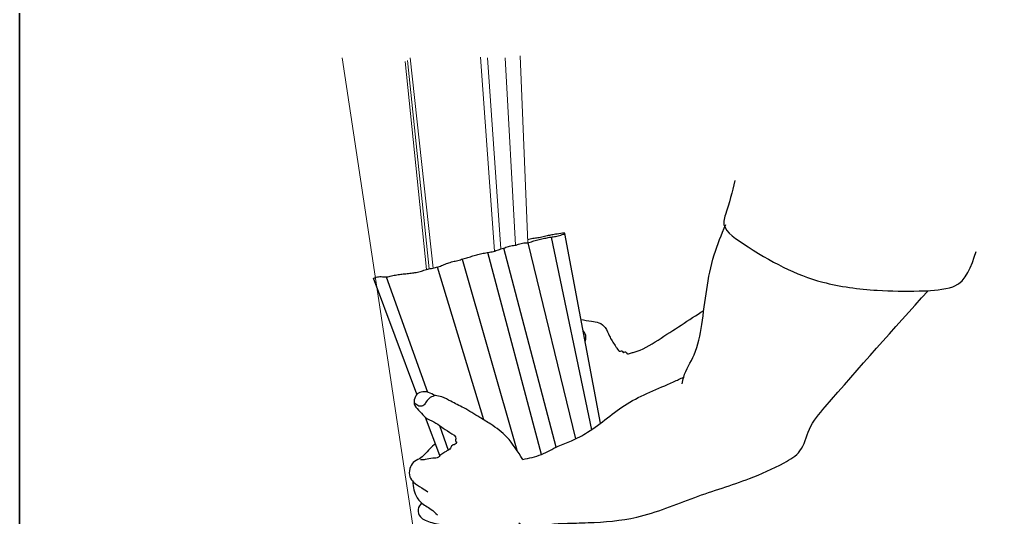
# Model space of a CAD drawing. Header units: inches. Extents: x -9 to 49, y -7 to 10.3.
# Drawn here: x 36.312 to 40.375, y 2.943 to 5.021 of the extents above; entities that cross this region are included whole.
import ezdxf

# ---------------------------------------------------------------- set-up
doc = ezdxf.new("R2010")
doc.units = ezdxf.units.IN
doc.header["$MEASUREMENT"] = 0
for name, color, linetype in [('A-Anno-Titl-Otln', 7, 'Continuous'), ('A-LINE-HVY', 7, 'Continuous'), ('A-LINE-LIGHT', 7, 'Continuous'), ('A-LINE-SCREEN', 7, 'Continuous')]:
    doc.layers.add(name, color=color, linetype=linetype)

# ---------------------------------------------------------------- blocks, each defined once
blk = doc.blocks.new('block 125')
at = {"layer": 'A-LINE-SCREEN', "color": 8, "lineweight": 25}
blk.add_open_spline([(38.411, 3.1851), (38.3908, 3.2179), (38.3706, 3.2508), (38.3445, 3.2784), (38.3247, 3.2992), (38.3016, 3.3171), (38.2773, 3.3327), (38.2624, 3.3423), (38.2471, 3.351), (38.2319, 3.3602), (38.2096, 3.3737), (38.1878, 3.3882), (38.1648, 3.4004), (38.1471, 3.4099), (38.1288, 3.418), (38.1111, 3.4279), (38.099, 3.4347), (38.0872, 3.4422), (38.074, 3.4458), (38.0648, 3.4483), (38.0549, 3.4489), (38.0459, 3.4522), (38.0365, 3.4557), (38.028, 3.4621), (38.0186, 3.4651), (38.013, 3.4668), (38.0071, 3.4673), (38.001, 3.4674), (37.9922, 3.4676), (37.983, 3.4667), (37.9758, 3.4624), (37.9685, 3.458), (37.9634, 3.45), (37.9605, 3.4413), (37.957, 3.431), (37.9568, 3.4196), (37.9608, 3.4105), (37.9651, 3.4007), (37.9743, 3.3935), (37.9821, 3.3853), (37.9904, 3.3766), (37.997, 3.3668), (38.0061, 3.3597), (38.0161, 3.3519), (38.029, 3.3474), (38.0402, 3.3418), (38.0632, 3.3301), (38.0791, 3.3135), (38.1063, 3.2981), (38.1189, 3.291), (38.1338, 3.2841), (38.1315, 3.2717), (38.131, 3.2685), (38.1293, 3.265), (38.1307, 3.2625), (38.1316, 3.261), (38.1335, 3.2598), (38.1343, 3.2585), (38.1366, 3.2546), (38.1303, 3.249), (38.1247, 3.2468), (38.1214, 3.2456), (38.1184, 3.2455), (38.1163, 3.244), (38.113, 3.2417), (38.112, 3.2358), (38.1095, 3.2316), (38.1063, 3.2263), (38.1005, 3.2237), (38.0951, 3.2208), (38.0905, 3.2184), (38.0862, 3.2158), (38.0819, 3.2132), (38.076, 3.2098), (38.0701, 3.2064), (38.0653, 3.2014), (38.0632, 3.1991), (38.0613, 3.1966), (38.059, 3.1948), (38.0529, 3.1901), (38.0438, 3.1909), (38.0354, 3.1903), (38.0244, 3.1894), (38.0148, 3.186), (38.0045, 3.1847), (37.9981, 3.1839), (37.9915, 3.1839), (37.9849, 3.1839)], degree=3, knots=[0, 0, 0, 0, 1, 1, 1, 2, 2, 2, 3, 3, 3, 4, 4, 4, 5, 5, 5, 6, 6, 6, 7, 7, 7, 8, 8, 8, 9, 9, 9, 10, 10, 10, 11, 11, 11, 12, 12, 12, 13, 13, 13, 14, 14, 14, 15, 15, 15, 16, 16, 16, 17, 17, 17, 18, 18, 18, 19, 19, 19, 20, 20, 20, 21, 21, 21, 22, 22, 22, 23, 23, 23, 24, 24, 24, 25, 25, 25, 26, 26, 26, 27, 27, 27, 28, 28, 28, 29, 29, 29, 29], dxfattribs=at)
blk = doc.blocks.new('block 126')
at = {"layer": 'A-LINE-SCREEN', "color": 8, "lineweight": 25}
blk.add_open_spline([(38.0467, 3.2512), (38.0391, 3.2439), (38.0314, 3.2366), (38.0241, 3.2291), (38.0166, 3.2214), (38.0093, 3.2134), (38.0016, 3.2058), (37.9949, 3.1993), (37.988, 3.193), (37.9799, 3.1881), (37.9711, 3.1828), (37.9609, 3.179), (37.9538, 3.1721), (37.9472, 3.1656), (37.9431, 3.1564), (37.9406, 3.1468), (37.9376, 3.1355), (37.9367, 3.1236), (37.9402, 3.1131), (37.943, 3.1044), (37.9487, 3.0966), (37.9554, 3.0902), (37.9655, 3.0804), (37.9777, 3.0737), (37.9896, 3.0665), (37.9984, 3.0611), (38.007, 3.0554), (38.0157, 3.0496)], degree=3, knots=[0, 0, 0, 0, 1, 1, 1, 2, 2, 2, 3, 3, 3, 4, 4, 4, 5, 5, 5, 6, 6, 6, 7, 7, 7, 8, 8, 8, 9, 9, 9, 9], dxfattribs=at)
blk = doc.blocks.new('block 127')
at = {"layer": 'A-LINE-SCREEN', "color": 8, "lineweight": 25}
blk.add_open_spline([(37.9525, 3.0932), (37.9533, 3.0816), (37.954, 3.0701), (37.9566, 3.0589), (37.9593, 3.047), (37.9641, 3.0355), (37.9707, 3.0252), (37.975, 3.0184), (37.9801, 3.0121), (37.9859, 3.0067), (37.9986, 2.9949), (38.0144, 2.987), (38.0285, 2.9769), (38.038, 2.9701), (38.0467, 2.9622), (38.0554, 2.9544)], degree=3, knots=[0, 0, 0, 0, 1, 1, 1, 2, 2, 2, 3, 3, 3, 4, 4, 4, 5, 5, 5, 5], dxfattribs=at)
blk = doc.blocks.new('block 128')
at = {"layer": 'A-LINE-SCREEN', "color": 8, "lineweight": 25}
blk.add_open_spline([(37.9885, 3.0044), (37.9823, 2.9957), (37.9762, 2.987), (37.9747, 2.9769), (37.9731, 2.966), (37.9769, 2.9535), (37.9843, 2.9452), (37.9895, 2.9394), (37.9965, 2.9356), (38.0036, 2.9323), (38.0224, 2.9237), (38.0425, 2.918), (38.0619, 2.9151), (38.0757, 2.913), (38.0891, 2.9123), (38.104, 2.9046), (38.1137, 2.8997), (38.124, 2.8917), (38.1237, 2.8846), (38.1233, 2.8785), (38.1153, 2.8729), (38.1072, 2.8673)], degree=3, knots=[0, 0, 0, 0, 1, 1, 1, 2, 2, 2, 3, 3, 3, 4, 4, 4, 5, 5, 5, 6, 6, 6, 7, 7, 7, 7], dxfattribs=at)
blk = doc.blocks.new('block 130')
at = {"layer": 'A-LINE-SCREEN', "color": 8, "lineweight": 25}
blk.add_open_spline([(38.3949, 2.9202), (38.4051, 2.9112), (38.4153, 2.9022), (38.4275, 2.8981), (38.4377, 2.8947), (38.4493, 2.8948), (38.4604, 2.8965), (38.4793, 2.8995), (38.4966, 2.9072), (38.5146, 2.9118), (38.5375, 2.9175), (38.5617, 2.918), (38.5857, 2.9186), (38.6186, 2.9193), (38.6511, 2.9201), (38.6837, 2.9214), (38.7517, 2.9241), (38.8204, 2.9293), (38.8866, 2.9444), (38.9694, 2.9632), (39.0481, 2.9977), (39.1286, 3.0268), (39.2047, 3.0544), (39.2825, 3.0773), (39.357, 3.1057), (39.4061, 3.1244), (39.4537, 3.1454), (39.5017, 3.1714), (39.5264, 3.1848), (39.5513, 3.1995), (39.5674, 3.2207), (39.5867, 3.246), (39.5933, 3.2807), (39.6068, 3.311), (39.6225, 3.3462), (39.6475, 3.3755), (39.6726, 3.4046), (39.8144, 3.5696), (39.9583, 3.7295), (40.1021, 3.8894)], degree=3, knots=[0, 0, 0, 0, 1, 1, 1, 2, 2, 2, 3, 3, 3, 4, 4, 4, 5, 5, 5, 6, 6, 6, 7, 7, 7, 8, 8, 8, 9, 9, 9, 10, 10, 10, 11, 11, 11, 12, 12, 12, 13, 13, 13, 13], dxfattribs=at)
blk = doc.blocks.new('block 131')
at = {"layer": 'A-LINE-SCREEN', "color": 8, "lineweight": 25}
blk.add_open_spline([(38.411, 3.1851), (38.4377, 3.1905), (38.4645, 3.196), (38.4895, 3.206), (38.5132, 3.2156), (38.5353, 3.2293), (38.5587, 3.2401), (38.5769, 3.2485), (38.5958, 3.2552), (38.6143, 3.2631), (38.6376, 3.2731), (38.6601, 3.285), (38.6816, 3.2985), (38.739, 3.3346), (38.7891, 3.3818), (38.8462, 3.4174), (38.9066, 3.4551), (38.9748, 3.4798), (39.0402, 3.5092), (39.0544, 3.5156), (39.0684, 3.5222), (39.0825, 3.5288)], degree=3, knots=[0, 0, 0, 0, 1, 1, 1, 2, 2, 2, 3, 3, 3, 4, 4, 4, 5, 5, 5, 6, 6, 6, 7, 7, 7, 7], dxfattribs=at)
blk = doc.blocks.new('block 132')
at = {"layer": 'A-LINE-SCREEN', "color": 8, "lineweight": 25}
blk.add_open_spline([(39.0764, 3.5012), (39.0782, 3.5105), (39.0799, 3.5198), (39.0825, 3.5288), (39.0918, 3.5615), (39.112, 3.5906), (39.126, 3.6218), (39.1436, 3.6613), (39.1514, 3.7044), (39.1579, 3.7476), (39.1727, 3.8459), (39.1808, 3.9448), (39.2095, 4.0384), (39.2228, 4.0815), (39.2404, 4.1235), (39.258, 4.1655)], degree=3, knots=[0, 0, 0, 0, 1, 1, 1, 2, 2, 2, 3, 3, 3, 4, 4, 4, 5, 5, 5, 5], dxfattribs=at)
blk = doc.blocks.new('block 133')
at = {"layer": 'A-LINE-SCREEN', "color": 8, "lineweight": 25}
blk.add_open_spline([(39.2952, 4.349), (39.2842, 4.3019), (39.2733, 4.2548), (39.257, 4.2067), (39.2539, 4.1977), (39.2506, 4.1886), (39.2498, 4.1799), (39.246, 4.1421), (39.2884, 4.1131), (39.3282, 4.0871), (39.4498, 4.0075), (39.547, 3.9555), (39.6626, 3.9252), (39.7341, 3.9065), (39.8125, 3.8961), (39.8896, 3.8912), (39.9485, 3.8874), (40.0065, 3.8868), (40.0649, 3.8881), (40.1071, 3.889), (40.1495, 3.8909), (40.1908, 3.9015), (40.1975, 3.9032), (40.2042, 3.9052), (40.2104, 3.9077), (40.2624, 3.9288), (40.2823, 3.9909), (40.3022, 4.0531)], degree=3, knots=[0, 0, 0, 0, 1, 1, 1, 2, 2, 2, 3, 3, 3, 4, 4, 4, 5, 5, 5, 6, 6, 6, 7, 7, 7, 8, 8, 8, 9, 9, 9, 9], dxfattribs=at)
blk = doc.blocks.new('block 134')
at = {"layer": 'A-LINE-SCREEN', "color": 8, "lineweight": 25}
blk.add_open_spline([(38.6543, 3.7689), (38.6688, 3.7666), (38.6834, 3.7643), (38.6981, 3.7623), (38.7085, 3.7609), (38.7191, 3.7598), (38.7288, 3.7559), (38.7393, 3.7516), (38.7489, 3.7443), (38.7555, 3.7352), (38.7632, 3.7248), (38.7669, 3.7121), (38.7725, 3.7001), (38.779, 3.686), (38.7882, 3.673), (38.7963, 3.6609), (38.7987, 3.6573), (38.801, 3.6539), (38.8036, 3.6496), (38.8074, 3.6433), (38.8117, 3.6354), (38.8186, 3.637), (38.8212, 3.6377), (38.8242, 3.6397), (38.8259, 3.6387), (38.8276, 3.6375), (38.8278, 3.633), (38.8295, 3.6318), (38.8319, 3.6301), (38.8374, 3.6354), (38.8404, 3.6346), (38.8429, 3.634), (38.8437, 3.6292), (38.8457, 3.6269), (38.8489, 3.6232), (38.8555, 3.6265), (38.861, 3.6286), (38.8665, 3.6306), (38.871, 3.6315), (38.8756, 3.6326), (38.9094, 3.641), (38.9429, 3.6625), (38.9755, 3.6835), (39.0416, 3.7262), (39.1039, 3.7667), (39.1663, 3.8073)], degree=3, knots=[0, 0, 0, 0, 1, 1, 1, 2, 2, 2, 3, 3, 3, 4, 4, 4, 5, 5, 5, 6, 6, 6, 7, 7, 7, 8, 8, 8, 9, 9, 9, 10, 10, 10, 11, 11, 11, 12, 12, 12, 13, 13, 13, 14, 14, 14, 15, 15, 15, 15], dxfattribs=at)
blk = doc.blocks.new('block 135')
at = {"layer": 'A-LINE-SCREEN', "color": 8, "lineweight": 25}
blk.add_open_spline([(38.6632, 3.7213), (38.6661, 3.7178), (38.6689, 3.7144), (38.6707, 3.7107), (38.6751, 3.7014), (38.6732, 3.6901), (38.6712, 3.6788)], degree=3, knots=[0, 0, 0, 0, 1, 1, 1, 2, 2, 2, 2], dxfattribs=at)
blk = doc.blocks.new('block 136')
at = {"layer": 'A-LINE-SCREEN', "color": 8, "lineweight": 25}
blk.add_open_spline([(38.0477, 3.4516), (38.0399, 3.4495), (38.032, 3.4475), (38.0253, 3.4434), (38.0184, 3.4391), (38.0128, 3.4325), (38.0082, 3.4254), (38.005, 3.4206), (38.0024, 3.4155), (37.9979, 3.4119), (37.9934, 3.4083), (37.9872, 3.4062), (37.9816, 3.407), (37.9754, 3.4078), (37.97, 3.4121), (37.9652, 3.4164), (37.9626, 3.4187), (37.9603, 3.421), (37.9579, 3.4233)], degree=3, knots=[0, 0, 0, 0, 1, 1, 1, 2, 2, 2, 3, 3, 3, 4, 4, 4, 5, 5, 5, 6, 6, 6, 6], dxfattribs=at)
blk = doc.blocks.new('block 283')
at = {"layer": 'A-LINE-HVY', "color": 7, "lineweight": 25}
blk.add_lwpolyline([(38.7357, 3.3364), (38.5866, 4.1282)], dxfattribs=at)
blk = doc.blocks.new('block 285')
at = {"layer": 'A-LINE-HVY', "color": 7, "lineweight": 25}
blk.add_lwpolyline([(38.0653, 3.2014), (38.0061, 3.3597)], dxfattribs=at)
blk = doc.blocks.new('block 286')
at = {"layer": 'A-LINE-HVY', "color": 7, "lineweight": 25}
blk.add_lwpolyline([(37.9696, 3.4573), (37.7886, 3.9412)], dxfattribs=at)
blk = doc.blocks.new('block 287')
at = {"layer": 'A-LINE-HVY', "color": 7, "lineweight": 25}
blk.add_lwpolyline([(38.5303, 4.1132), (38.6978, 3.3091)], dxfattribs=at)
blk = doc.blocks.new('block 290')
at = {"layer": 'A-LINE-HVY', "color": 7, "lineweight": 25}
blk.add_lwpolyline([(38.5511, 3.2365), (38.332, 4.0673)], dxfattribs=at)
blk = doc.blocks.new('block 291')
at = {"layer": 'A-LINE-HVY', "color": 7, "lineweight": 25}
blk.add_lwpolyline([(38.4321, 4.0893), (38.6311, 3.2707)], dxfattribs=at)
blk = doc.blocks.new('block 294')
at = {"layer": 'A-LINE-HVY', "color": 7, "lineweight": 25}
blk.add_lwpolyline([(38.4895, 3.206), (38.2651, 4.0487)], dxfattribs=at)
blk = doc.blocks.new('block 295')
at = {"layer": 'A-LINE-HVY', "color": 7, "lineweight": 25}
blk.add_lwpolyline([(38.1581, 4.0207), (38.3867, 3.2237)], dxfattribs=at)
blk = doc.blocks.new('block 298')
at = {"layer": 'A-LINE-HVY', "color": 7, "lineweight": 25}
blk.add_lwpolyline([(38.2491, 3.35), (38.055, 3.988)], dxfattribs=at)
blk = doc.blocks.new('block 299')
at = {"layer": 'A-LINE-HVY', "color": 7, "lineweight": 25}
blk.add_lwpolyline([(37.8412, 3.9469), (38.0134, 3.4663)], dxfattribs=at)
blk = doc.blocks.new('block 300')
at = {"layer": 'A-LINE-HVY', "color": 7, "lineweight": 25}
blk.add_lwpolyline([(38.0632, 3.3275), (38.1004, 3.2237)], dxfattribs=at)
blk = doc.blocks.new('block 302')
at = {"layer": 'A-LINE-HVY', "color": 7, "lineweight": 25}
blk.add_lwpolyline([(37.7886, 3.9412), (37.7939, 3.9433), (37.7992, 3.9451), (37.8045, 3.9467), (37.8098, 3.9478), (37.8152, 3.9482), (37.8206, 3.9479), (37.826, 3.9472), (37.8315, 3.9466), (37.8369, 3.9466), (37.8424, 3.947), (37.8478, 3.9478), (37.8532, 3.9489), (37.8586, 3.9501), (37.864, 3.9513), (37.8694, 3.9525), (37.8748, 3.9536), (37.8802, 3.9545), (37.8856, 3.9554), (37.891, 3.9563), (37.8965, 3.957), (37.9019, 3.9578), (37.9073, 3.9584), (37.9127, 3.9591), (37.9181, 3.9597), (37.9236, 3.9603), (37.929, 3.9609), (37.9345, 3.9615), (37.9399, 3.9621), (37.9454, 3.9627), (37.9508, 3.9634), (37.9562, 3.9641), (37.9616, 3.965), (37.967, 3.9659), (37.9724, 3.967), (37.9777, 3.9683), (37.983, 3.9697), (37.9882, 3.9712), (37.9935, 3.9728), (37.9987, 3.9745), (38.004, 3.9761), (38.0092, 3.9777), (38.0145, 3.9791), (38.0198, 3.9804), (38.0252, 3.9816), (38.0305, 3.9826), (38.0359, 3.9835), (38.0413, 3.9846), (38.0467, 3.9857), (38.0519, 3.9871), (38.0572, 3.9887), (38.0623, 3.9904), (38.0675, 3.9923), (38.0726, 3.9942), (38.0777, 3.9962), (38.0828, 3.9983), (38.0879, 4.0003), (38.093, 4.0023), (38.0982, 4.0042), (38.1034, 4.006), (38.1086, 4.0076), (38.1139, 4.0091), (38.1191, 4.0105), (38.1245, 4.0119), (38.1298, 4.0132), (38.1351, 4.0145), (38.1404, 4.0159), (38.1457, 4.0173), (38.151, 4.0187), (38.1562, 4.0202), (38.1615, 4.0217), (38.1667, 4.0232), (38.172, 4.0248), (38.1772, 4.0264), (38.1825, 4.0281), (38.1877, 4.0297), (38.1929, 4.0313), (38.1982, 4.033), (38.2034, 4.0346), (38.2086, 4.0361), (38.2139, 4.0377), (38.2192, 4.0391), (38.2244, 4.0406), (38.2297, 4.0419), (38.2351, 4.0431), (38.2404, 4.0443), (38.2458, 4.0454), (38.2512, 4.0464), (38.2566, 4.0474), (38.262, 4.0482), (38.2674, 4.0491), (38.2728, 4.0499), (38.2782, 4.0508), (38.2836, 4.0519), (38.2889, 4.0532), (38.2941, 4.0548), (38.2993, 4.0565), (38.3045, 4.0583), (38.3097, 4.0601), (38.3148, 4.0619), (38.32, 4.0636), (38.3253, 4.0653), (38.3305, 4.0668), (38.3357, 4.0685), (38.3409, 4.0704), (38.3459, 4.0725), (38.3511, 4.0743), (38.3563, 4.0756), (38.3617, 4.0766), (38.3672, 4.0774), (38.3726, 4.0781), (38.3781, 4.0789), (38.3835, 4.08), (38.3888, 4.0815), (38.394, 4.0831), (38.3993, 4.0849), (38.4045, 4.0865), (38.4098, 4.0878), (38.4152, 4.0886), (38.4206, 4.0889), (38.4261, 4.089), (38.4316, 4.0893), (38.4369, 4.0903), (38.4422, 4.0918), (38.4474, 4.0936), (38.4527, 4.0954), (38.458, 4.0971), (38.4634, 4.0987), (38.4688, 4.1003), (38.4743, 4.1017), (38.4797, 4.1031), (38.4852, 4.1044), (38.4907, 4.1057), (38.4962, 4.1069), (38.5016, 4.108), (38.507, 4.1091), (38.5124, 4.1101), (38.5177, 4.111), (38.523, 4.112), (38.5281, 4.1128), (38.5333, 4.1137), (38.5383, 4.1145), (38.5432, 4.1153), (38.5481, 4.1161), (38.553, 4.117), (38.5582, 4.1181), (38.5637, 4.1195), (38.5696, 4.1213), (38.576, 4.1234), (38.5821, 4.1258), (38.5862, 4.1278), (38.5864, 4.129), (38.583, 4.1292), (38.5771, 4.1287), (38.5695, 4.1277), (38.5615, 4.1266), (38.5541, 4.1256), (38.5476, 4.1246), (38.5418, 4.1238), (38.5366, 4.123), (38.5318, 4.1222), (38.5271, 4.1213), (38.5225, 4.1203), (38.5176, 4.1192), (38.5126, 4.1179), (38.5073, 4.1166), (38.5019, 4.1152), (38.4964, 4.1138), (38.4909, 4.1126), (38.4854, 4.1115), (38.4799, 4.1105), (38.4745, 4.1097), (38.4691, 4.1089), (38.4637, 4.1081), (38.4583, 4.1073), (38.453, 4.1065), (38.4476, 4.1055), (38.4423, 4.1045), (38.4369, 4.1033), (38.4315, 4.1021)], dxfattribs=at)
blk = doc.blocks.new('block 441')
at = {"layer": 'A-LINE-LIGHT', "color": 7, "lineweight": 5}
blk.add_lwpolyline([(38.2001, 1.2706), (37.6583, 4.8604)], dxfattribs=at)
blk = doc.blocks.new('block 443')
at = {"layer": 'A-LINE-LIGHT', "color": 7, "lineweight": 5}
blk.add_lwpolyline([(37.9415, 4.8604), (38.0376, 3.9838)], dxfattribs=at)
blk = doc.blocks.new('block 446')
at = {"layer": 'A-LINE-LIGHT', "color": 7, "lineweight": 5}
blk.add_lwpolyline([(38.4321, 4.0893), (38.3999, 4.8693)], dxfattribs=at)
blk = doc.blocks.new('block 448')
at = {"layer": 'A-LINE-LIGHT', "color": 7, "lineweight": 5}
blk.add_lwpolyline([(37.9306, 4.8496), (38.0209, 3.9807)], dxfattribs=at)
blk = doc.blocks.new('block 450')
at = {"layer": 'A-LINE-LIGHT', "color": 7, "lineweight": 5}
blk.add_lwpolyline([(37.92, 4.8452), (38.0101, 3.9779)], dxfattribs=at)
blk = doc.blocks.new('block 452')
at = {"layer": 'A-LINE-LIGHT', "color": 7, "lineweight": 5}
blk.add_lwpolyline([(38.2929, 4.0544), (38.235, 4.8631)], dxfattribs=at)
blk = doc.blocks.new('block 453')
at = {"layer": 'A-LINE-LIGHT', "color": 7, "lineweight": 5}
blk.add_lwpolyline([(38.264, 4.8604), (38.3198, 4.0636)], dxfattribs=at)
blk = doc.blocks.new('block 454')
at = {"layer": 'A-LINE-LIGHT', "color": 7, "lineweight": 5}
blk.add_lwpolyline([(38.3808, 4.0795), (38.3381, 4.8604)], dxfattribs=at)
blk = doc.blocks.new('block 679')
at = {"color": 7, "lineweight": 35}
blk.add_lwpolyline([(36.3117, 0.4805), (36.3117, 9.152), (43.5787, 9.152), (43.5787, 0.4805), (36.3117, 0.4805)], dxfattribs=at)
blk = doc.blocks.new('block 869')
at = {"layer": 'A-Anno-Titl-Otln', "color": 7, "lineweight": 35}
blk.add_lwpolyline([(36.3117, -0.5373), (36.3117, 9.152)], dxfattribs=at)

msp = doc.modelspace()

# ---------------------------------------------------------------- block references
msp.add_blockref('block 679', (0, 0))
at = {"layer": 'A-Anno-Titl-Otln'}
msp.add_blockref('block 869', (0, 0), dxfattribs=at)
at = {"layer": 'A-LINE-HVY'}
for name in ['block 302', 'block 287', 'block 283', 'block 290', 'block 291', 'block 294', 'block 298', 'block 295', 'block 299', 'block 286', 'block 285', 'block 300']:
    msp.add_blockref(name, (0, 0), dxfattribs=at)
at = {"layer": 'A-LINE-LIGHT'}
for name in ['block 441', 'block 450', 'block 448', 'block 443', 'block 452', 'block 453', 'block 454', 'block 446']:
    msp.add_blockref(name, (0, 0), dxfattribs=at)
at = {"layer": 'A-LINE-SCREEN'}
for name in ['block 133', 'block 132', 'block 130', 'block 134', 'block 135', 'block 131', 'block 125', 'block 136', 'block 126', 'block 127', 'block 128']:
    msp.add_blockref(name, (0, 0), dxfattribs=at)

doc.saveas('drawing.dxf')
